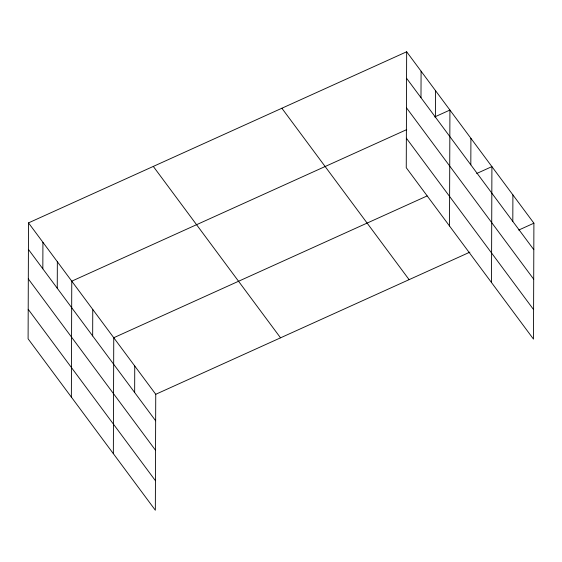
<?xml version="1.0" encoding="UTF-8"?>
<svg xmlns="http://www.w3.org/2000/svg" width="562" height="562" viewBox="0 0 562 562"><rect width="100%" height="100%" fill="white"/><g stroke="black" fill="none" stroke-linecap="round" stroke-linejoin="round"><path stroke-width="0.84" d="M28.507 222.882L28.1 338.809L155.337 510.226L155.744 394.292L28.507 222.882L406.663 51.774L533.9 223.191L533.493 339.118L406.256 167.708L406.663 51.774M42.831 268.819L42.923 242.306M57.254 288.243L57.345 261.73M71.36 397.095L71.767 281.162L406.726 129.604M92.667 335.957L92.758 309.444M113.348 453.66L113.756 337.727L427.113 195.941M134.655 392.522L134.747 366.01M420.987 97.711L421.086 71.198M435.409 117.135L435.501 90.63M449.516 225.987L449.923 110.054L434.721 116.931M470.823 164.849L470.914 138.336M491.504 282.553L491.912 166.619L476.709 173.496M512.811 221.414L512.902 194.909M155.744 394.292L469.902 252.141M518.698 230.069L533.9 223.191M406.572 78.287L533.809 249.697M406.466 107.792L533.703 279.209M406.361 138.196L533.598 309.613M281.871 108.241L409.108 279.651M153.3 166.415L280.536 337.832M28.409 249.388L155.653 420.805M28.311 278.9L155.548 450.31M28.205 309.304L155.442 480.714"/></g></svg>
